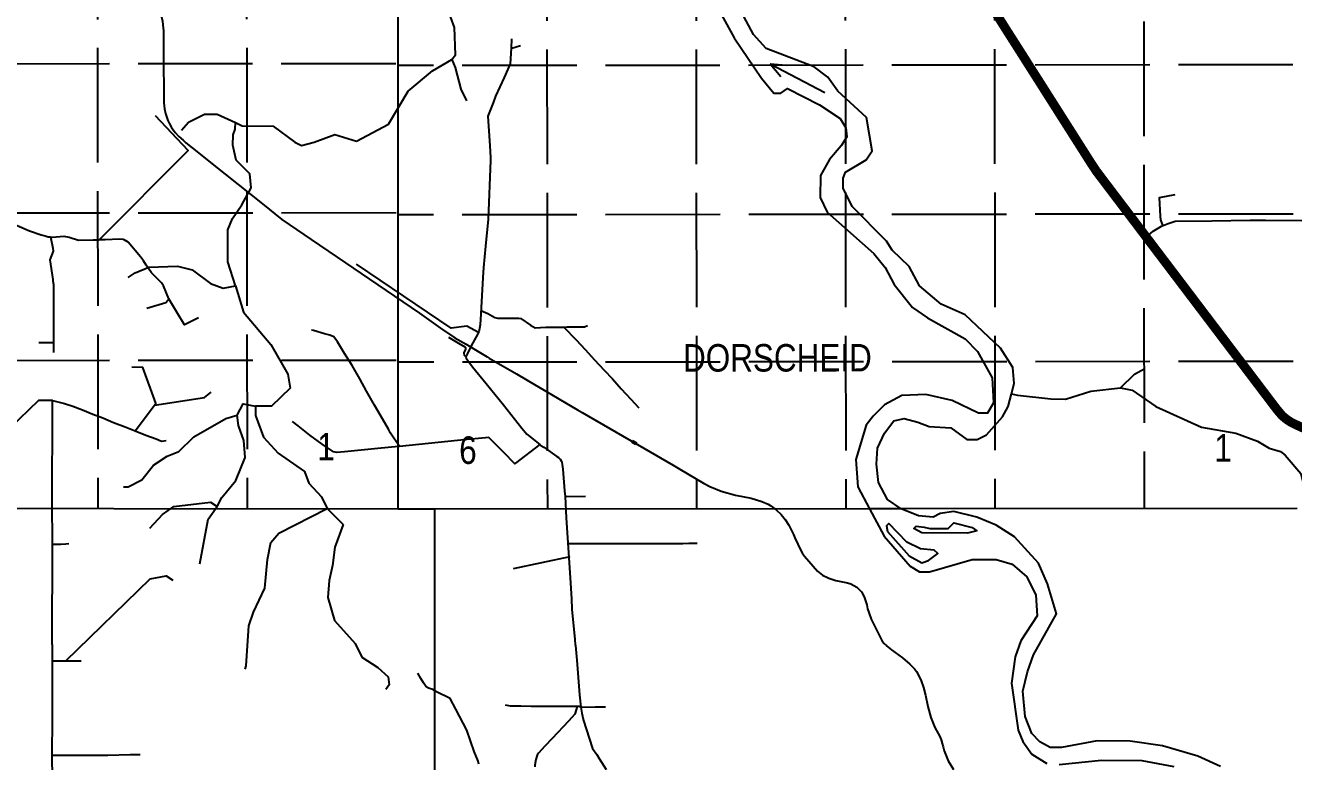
# Model space of a CAD drawing. Extents: x 408473 to 428843, y 6046006 to 6059852.
# Drawn here: x 422625 to 422901.7, y 6050958 to 6051118.6 of the extents above; entities that cross this region are included whole.
import ezdxf
from ezdxf.enums import TextEntityAlignment as Align

# ---------------------------------------------------------------- set-up
doc = ezdxf.new("R2010")
doc.units = 0
doc.header["$LTSCALE"] = 5
doc.linetypes.add('foc-UNSURVEYED', pattern=[12.5, 10, -2.5])
for name, color, linetype in [('13', 7, 'Continuous'), ('20', 160, 'Continuous'), ('24', 161, 'Continuous'), ('35', 37, 'Continuous'), ('36', 37, 'Continuous'), ('39', 28, 'Continuous'), ('L-USEC', 7, 'foc-UNSURVEYED'), ('P-ELEVATION', 7, 'Continuous'), ('P-PROPOSED', 10, 'Continuous'), ('T-WATER', 160, 'Continuous')]:
    doc.layers.add(name, color=color, linetype=linetype)
doc.layers.add('2', color=7, linetype='Continuous', true_color=0x6e6e6e)
doc.styles.add('80', font='ARIALN.TTF', dxfattribs={"height": 10})
doc.styles.add('Legend', font='ARIALN.TTF')
doc.linetypes.add('TRACKS', pattern='A,3.81,[130,ltypeshp1.shx,S=6.35,R=0,X=0,Y=0],3.81', length=7.62)

# ---------------------------------------------------------------- blocks, each defined once
blk = doc.blocks.new('STA')
h = blk.add_hatch(color=111)
h.dxf.hatch_style = 1
h.paths.add_polyline_path([(-26, 8), (27, 8), (27, -8), (-26, -8)])
for p, q in [((-26, -8), (-26, 8)), ((-26, 8), (27, 8)), ((27, -8), (27, 8)), ((-26, -8), (27, -8))]:
    blk.add_line(p, q)
at = {"layer": 'P-ELEVATION', "color": 7, "flags": 128}
blk.add_lwpolyline([(0, 0, 10, 0, 0), (-10, -5, 0, 0, 0)], format="xyseb", dxfattribs=at)
at = {"layer": 'P-ELEVATION', "style": 'Legend'}
blk.add_attdef('STATION', text='', height=10, dxfattribs=at).set_placement((0, 0), align=Align.MIDDLE_CENTER)

msp = doc.modelspace()

# ---------------------------------------------------------------- linework, layer by layer
at = {"layer": '2', "linetype": 'Continuous', "flags": 128}
for points in [[(422706.359, 6051013.103), (422706.399, 6051206.984)], [(422706.359, 6051013.103), (422520.204, 6051013.339)], [(422714.349, 6051013.094), (422706.359, 6051013.103)], [(422809.195, 6051013.17), (422714.349, 6051013.094)], [(422714.35, 6050819.144), (422714.349, 6051013.094)], [(422816.116, 6051013.175), (422809.195, 6051013.17)], [(422902.481, 6051013.241), (422816.116, 6051013.175)]]:
    msp.add_lwpolyline(points, dxfattribs=at)
at = {"layer": '20', "linetype": 'Continuous', "flags": 128}
for points in [[(422775.679, 6051123.126), (422779.641, 6051115.872), (422785.593, 6051107.112), (422788.324, 6051103.856), (422789.822, 6051103.849), (422791.324, 6051104.84), (422798.298, 6051101.314), (422802.778, 6051098.298), (422804.018, 6051096.297), (422804.258, 6051094.3), (422803.001, 6051092.31), (422800.491, 6051089.328), (422798.478, 6051085.845), (422798.457, 6051081.105), (422799.94, 6051077.854), (422810.135, 6051068.824), (422812.618, 6051065.819), (422814.598, 6051062.067), (422818.57, 6051057.059), (422821.805, 6051054.798), (422830.023, 6051050.267), (422832.757, 6051047.51), (422835.977, 6051041.756), (422836.202, 6051036.267), (422834.943, 6051034.028), (422832.946, 6051034.038), (422827.217, 6051036.81), (422821.481, 6051038.086), (422816.237, 6051037.862), (422812.484, 6051035.885), (422809.976, 6051033.402), (422808.47, 6051031.414), (422806.19, 6051023.942), (422806.662, 6051017.953), (422809.195, 6051013.17), (422812.356, 6051007.2), (422818.069, 6051000.687), (422820.061, 6050999.43), (422822.307, 6050999.419), (422831.556, 6051002.117), (422836.798, 6051002.091), (422840.289, 6051001.076), (422843.522, 6050998.317), (422845.501, 6050994.316), (422845.731, 6050989.825), (422842.212, 6050984.356), (422840.948, 6050980.87), (422840.175, 6050975.137), (422841.628, 6050964.904), (422842.616, 6050962.405), (422844.601, 6050959.651), (422847.838, 6050957.64)], [(422885.783, 6050956.946), (422880.8, 6050959.217), (422873.07, 6050961.501), (422866.084, 6050962.535), (422858.844, 6050962.572), (422851.098, 6050961.115), (422848.602, 6050961.128), (422846.36, 6050962.386), (422844.62, 6050964.141), (422843.139, 6050967.889), (422842.663, 6050973.379), (422843.68, 6050977.614), (422844.945, 6050981.349), (422849.977, 6050990.303), (422848.009, 6050996.798), (422846.031, 6051001.297), (422840.815, 6051007.06), (422836.832, 6051009.574), (422832.596, 6051011.341), (422827.608, 6051012.613), (422824.611, 6051012.129), (422823.109, 6051011.388), (422819.865, 6051011.653), (422816.127, 6051013.168), (422816.116, 6051013.175), (422813.141, 6051015.178), (422811.16, 6051018.929), (422810.679, 6051022.922), (422810.944, 6051026.413), (422812.456, 6051029.649), (422814.465, 6051032.383), (422816.714, 6051032.871), (422819.707, 6051032.108), (422822.199, 6051031.098), (422826.941, 6051030.825), (422830.424, 6051028.314), (422832.671, 6051028.302), (422834.673, 6051029.29), (422838.185, 6051033.264), (422839.444, 6051035.503), (422840.137, 6051038.223), (422840.714, 6051040.486), (422840.48, 6051043.979), (422837.753, 6051048.233), (422830.047, 6051055.506), (422824.814, 6051057.777), (422820.089, 6051061.791), (422817.861, 6051066.043), (422814.133, 6051069.554), (422812.893, 6051071.555), (422805.438, 6051079.076), (422803.459, 6051083.077), (422803.469, 6051085.322), (422803.974, 6051086.567), (422808.48, 6051089.29), (422809.737, 6051091.279), (422808.521, 6051098.52), (422802.306, 6051104.288), (422800.073, 6051107.293), (422797.087, 6051109.553), (422786.621, 6051113.594), (422783.888, 6051116.601), (422781.165, 6051121.603)], [(422813.11, 6051008.194), (422817.829, 6051002.933), (422820.569, 6051001.423), (422822.069, 6051001.915), (422824.073, 6051003.401), (422823.327, 6051004.153), (422820.332, 6051004.417), (422817.343, 6051005.929), (422813.367, 6051009.939), (422812.865, 6051009.442), (422813.11, 6051008.194)], [(422821.102, 6051009.153), (422822.349, 6051008.897), (422826.344, 6051008.878), (422827.597, 6051010.119), (422831.587, 6051009.101), (422832.582, 6051008.348), (422830.583, 6051007.859), (422820.598, 6051007.908), (422818.855, 6051008.914), (422819.356, 6051009.411), (422821.102, 6051009.153)], [(422850.583, 6050957.377), (422859.825, 6050958.327), (422868.563, 6050958.282), (422875.547, 6050956.999)]]:
    msp.add_lwpolyline(points, dxfattribs=at)
at = {"layer": '24', "linetype": 'Continuous', "flags": 128}
for points in [[(422790.97, 6051109.838), (422787.548, 6051110.143)], [(422799.42, 6051103.877), (422787.548, 6051110.143)], [(422789.808, 6051107.42), (422787.548, 6051110.143)], [(422840.137, 6051038.223), (422840.785, 6051038.082)], [(422690.87, 6051013.275), (422694.346, 6051009.764)]]:
    msp.add_lwpolyline(points, dxfattribs=at)
at = {"layer": '35', "linetype": 'Continuous', "flags": 128}
for points in [[(422833.568, 6051126.251), (422839.66, 6051116.668), (422846.865, 6051105.333), (422848.502, 6051102.756), (422848.602, 6051102.599)], [(422848.602, 6051102.599), (422848.702, 6051102.441), (422857.502, 6051088.584), (422858.615, 6051086.891), (422860.341, 6051084.606), (422861.535, 6051083.032), (422869.324, 6051072.754)], [(422641.139, 6051071.829), (422660.56, 6051091.299), (422653.408, 6051098.891)], [(422869.567, 6051072.433), (422871.085, 6051073.738), (422872.864, 6051074.845), (422874.355, 6051075.426), (422875.857, 6051075.884), (422883.859, 6051075.969), (422892.25, 6051076.112), (422895.604, 6051076.102), (422903.502, 6051076.08), (422905.999, 6051076.073), (422908.404, 6051076.066), (422922.654, 6051076.074), (422934.271, 6051076.118), (422936.708, 6051076.127), (422946.135, 6051076.052)], [(422869.324, 6051072.754), (422870.389, 6051071.349), (422881.535, 6051056.642), (422897.86, 6051035.102), (422898.043, 6051034.861), (422899.19, 6051033.502), (422900.151, 6051032.699), (422901.207, 6051032.01), (422902.634, 6051031.324)], [(422633.877, 6050979.999), (422652.227, 6050997.915), (422655.735, 6050998.572), (422657.23, 6050997.645)]]:
    msp.add_lwpolyline(points, dxfattribs=at)
at = {"layer": '36', "linetype": 'Continuous', "flags": 128}
for points in [[(422731.074, 6051115.706), (422730.989, 6051113.614)], [(422730.989, 6051113.614), (422730.83, 6051110.202), (422729.475, 6051107.233), (422727.618, 6051103.161), (422727.06, 6051101.705), (422725.938, 6051098.773)], [(422730.989, 6051113.614), (422731.191, 6051113.671), (422733.039, 6051114.19)], [(422725.938, 6051098.773), (422726.354, 6051092.33), (422726.487, 6051089.803)], [(422726.487, 6051089.803), (422726.523, 6051089.12), (422725.971, 6051076.364), (422725.436, 6051070.456)], [(422614.3, 6051080.616), (422618.965, 6051077.101), (422619.993, 6051076.417), (422621.058, 6051075.9), (422625.926, 6051073.825), (422628.476, 6051072.914), (422629.331, 6051072.69), (422630.002, 6051072.514), (422630.498, 6051072.482)], [(422873.279, 6051074.834), (422872.733, 6051076.23), (422872.634, 6051076.979), (422872.455, 6051081.039), (422875.857, 6051081.696)], [(422630.498, 6051072.482), (422631.057, 6051070.039), (422631.105, 6051069.358), (422630.353, 6051067.44), (422630.997, 6051063.173), (422631.037, 6051062.876), (422631.147, 6051062.06), (422631.16, 6051053.452), (422631.165, 6051049.45)], [(422630.498, 6051072.482), (422630.974, 6051072.451), (422633.406, 6051072.633), (422634.613, 6051072.45), (422636.63, 6051071.773), (422639.813, 6051071.813), (422640.021, 6051071.815), (422640.323, 6051071.819), (422641.139, 6051071.829)], [(422642.431, 6051071.854), (422641.139, 6051071.829)], [(422646.389, 6051071.888), (422645.592, 6051071.981), (422642.431, 6051071.854)], [(422654.766, 6051062.432), (422652.563, 6051064.631), (422651.381, 6051066.285), (422650.784, 6051067.26), (422650.125, 6051068.15), (422647.442, 6051071.319), (422646.608, 6051071.862), (422646.389, 6051071.888)], [(422725.436, 6051070.456), (422725.015, 6051065.804)], [(422723.887, 6051051.622), (422721.309, 6051053.004), (422717.926, 6051052.583), (422697.281, 6051066.5)], [(422725.015, 6051065.804), (422724.815, 6051063.595), (422724.391, 6051055.68)], [(422656.316, 6051058.962), (422655.179, 6051061.841), (422654.766, 6051062.432)], [(422651.521, 6051056.938), (422655.695, 6051058.137), (422656.175, 6051058.775), (422656.316, 6051058.962)], [(422662.825, 6051054.82), (422659.751, 6051053.271), (422658.061, 6051056.078), (422657.214, 6051057.514), (422656.316, 6051058.962)], [(422724.391, 6051055.68), (422724.262, 6051053.276), (422724.098, 6051052.473), (422723.976, 6051051.806), (422723.764, 6051051.368), (422722.317, 6051048.688), (422721.381, 6051046.936), (422721.132, 6051046.355)], [(422724.429, 6051056.4), (422725.921, 6051055.774), (422727.481, 6051054.892), (422728.017, 6051054.746), (422730.469, 6051054.76), (422732.689, 6051054.757), (422733.119, 6051054.662), (422735.197, 6051053.254), (422736.249, 6051052.666), (422738.594, 6051052.783), (422741.025, 6051052.796), (422742.528, 6051052.823)], [(422706.657, 6051026.802), (422704.727, 6051029.706), (422704.238, 6051030.57), (422702.931, 6051032.819), (422701.202, 6051035.796), (422699.472, 6051038.826), (422697.991, 6051041.556), (422696.296, 6051044.407), (422694.691, 6051047.018), (422693.098, 6051049.587), (422692.298, 6051050.655), (422691.445, 6051051.068), (422690.3, 6051051.327), (422687.904, 6051052.084), (422687.475, 6051052.169)], [(422742.528, 6051052.823), (422743.255, 6051052.836), (422745.443, 6051052.834), (422746.988, 6051052.869), (422747.667, 6051053.127)], [(422742.528, 6051052.823), (422745.223, 6051050.012), (422747.175, 6051047.916), (422749.214, 6051045.663), (422751.317, 6051043.412), (422753.107, 6051041.491), (422755.039, 6051039.309), (422757.089, 6051037.088), (422758.846, 6051035.219)], [(422627.95, 6051049.426), (422631.165, 6051049.45)], [(422631.165, 6051049.45), (422631.168, 6051047.28)], [(422721.132, 6051046.355), (422720.845, 6051046.639), (422720.78, 6051047.176), (422721.12, 6051048.006), (422721.092, 6051048.269), (422720.956, 6051048.449), (422719.584, 6051049.205), (422717.385, 6051050.569)], [(422721.132, 6051046.355), (422721.198, 6051046), (422721.543, 6051045.501), (422722.561, 6051044.137), (422725.552, 6051040.523), (422729.353, 6051035.861), (422733.338, 6051030.763), (422734.408, 6051029.487), (422737.234, 6051027.23)], [(422653.208, 6051035.789), (422653.509, 6051036.192), (422650.673, 6051043.992), (422648.234, 6051044.048)], [(422653.208, 6051035.789), (422664.107, 6051037.446), (422665.561, 6051038.601)], [(422630.956, 6051036.779), (422627.904, 6051036.771), (422619.43, 6051028.687), (422616.974, 6051026.123), (422616.613, 6051025.627), (422616.463, 6051024.993), (422616.393, 6051022.121), (422615.759, 6051021.939), (422615.158, 6051021.902)], [(422630.921, 6051005.478), (422630.925, 6051008.289), (422630.916, 6051011.968), (422630.918, 6051012.803), (422630.956, 6051036.779)], [(422630.956, 6051036.779), (422633.579, 6051036.162), (422635.398, 6051035.597), (422637.489, 6051034.763), (422639.725, 6051033.828), (422641.968, 6051032.987), (422644.29, 6051032.016), (422646.782, 6051031.068), (422649.016, 6051030.18), (422651.299, 6051029.265), (422653.58, 6051028.435), (422654.771, 6051027.96), (422655.735, 6051028.105)], [(422649.016, 6051030.18), (422653.208, 6051035.789)], [(422706.657, 6051026.802), (422706.433, 6051026.778), (422701.899, 6051026.298), (422694.652, 6051025.605), (422692.969, 6051025.429), (422692.227, 6051025.581), (422689.752, 6051027.265), (422687.106, 6051029.272), (422684.524, 6051031.27), (422683.295, 6051032.202)], [(422737.234, 6051027.23), (422731.993, 6051023.129), (422731.835, 6051023.005), (422729.416, 6051025.481), (422726.361, 6051028.534), (422726.136, 6051028.697), (422723.877, 6051028.519), (422721.419, 6051028.294), (422706.657, 6051026.802)], [(422737.234, 6051027.23), (422737.52, 6051026.983), (422738.107, 6051026.638), (422741.007, 6051024.603), (422741.342, 6051024.351), (422741.702, 6051023.996), (422741.903, 6051023.673), (422742.032, 6051023.36), (422742.282, 6051021.83), (422742.682, 6051017.07), (422742.781, 6051015.855)], [(422742.781, 6051015.855), (422747.254, 6051015.957)], [(422742.781, 6051015.855), (422743.036, 6051011.188)], [(422743.036, 6051011.188), (422743.88, 6050998.098), (422744.175, 6050993.53), (422744.279, 6050991.301), (422744.894, 6050984.649), (422744.998, 6050983.516)], [(422630.89, 6050983.576), (422630.921, 6051005.478)], [(422630.921, 6051005.478), (422632.807, 6051005.495), (422633.859, 6051005.559), (422634.518, 6051005.62)], [(422743.397, 6051005.591), (422745.185, 6051005.595), (422749.445, 6051005.623), (422750.941, 6051005.617), (422751.792, 6051005.614), (422755.597, 6051005.632), (422759.413, 6051005.635), (422760.671, 6051005.616), (422761.934, 6051005.624), (422763.239, 6051005.622), (422764.544, 6051005.626), (422767.155, 6051005.638), (422768.46, 6051005.636), (422769.786, 6051005.65), (422771.568, 6051005.675)], [(422743.779, 6051002.694), (422731.417, 6051000.111)], [(422630.89, 6050983.576), (422630.917, 6050980.025), (422631.078, 6050979.994), (422633.158, 6050979.996), (422635.255, 6050980.004), (422637.019, 6050980.05), (422637.219, 6050980.049)], [(422744.998, 6050983.516), (422745.013, 6050983.357), (422745.307, 6050980.174), (422745.924, 6050972.606), (422746.247, 6050969.936)], [(422630.917, 6050980.025), (422630.896, 6050967.347), (422630.841, 6050959.52), (422630.842, 6050959.477)], [(422723.978, 6050957.49), (422723.848, 6050958.137), (422722.977, 6050960.26), (422721.312, 6050964.899), (422718.978, 6050969.504), (422717.691, 6050971.837), (422714.76, 6050973.29), (422713.955, 6050973.798), (422712.993, 6050974.025), (422712.507, 6050974.358), (422711.914, 6050975.224), (422711.337, 6050976.187), (422710.622, 6050977.356)], [(422746.247, 6050969.936), (422745.784, 6050970.037), (422744.072, 6050970.036), (422742.331, 6050970.049), (422741.728, 6050970.064), (422739.614, 6050970.078), (422737.491, 6050970.073), (422735.348, 6050970.086), (422733.138, 6050970.117), (422730.87, 6050970.156), (422729.814, 6050970.328)], [(422745.446, 6050970.037), (422744.873, 6050968.423), (422743.549, 6050966.869), (422739.934, 6050963.119), (422738.375, 6050961.391), (422736.968, 6050959.86), (422736.667, 6050959.413), (422736.388, 6050958.534), (422736.184, 6050957.254), (422736.202, 6050956.904)], [(422746.247, 6050969.936), (422746.447, 6050969.951), (422749.375, 6050969.981), (422751.616, 6050969.978)], [(422746.247, 6050969.936), (422746.404, 6050968.643), (422746.715, 6050967.293), (422746.74, 6050967.214), (422748.774, 6050960.887), (422749.681, 6050959.579), (422750.212, 6050958.741), (422751.745, 6050956.322)], [(422630.842, 6050959.477), (422643.011, 6050959.438), (422647.932, 6050959.571), (422650.053, 6050959.561)], [(422630.842, 6050959.477), (422630.907, 6050954.29), (422630.87, 6050946.108), (422631.179, 6050946.023), (422632.321, 6050946.056)]]:
    msp.add_lwpolyline(points, dxfattribs=at)
at = {"layer": '39', "linetype": 'TRACKS', "flags": 128}
msp.add_lwpolyline([(422644.825, 6051152.724), (422646.947, 6051149.619), (422647.612, 6051148.541), (422648.238, 6051147.379), (422648.951, 6051145.827), (422649.508, 6051144.088), (422652.817, 6051129.016), (422653.129, 6051127.651), (422653.685, 6051125.124), (422654.242, 6051122.664), (422654.945, 6051119.534), (422655.062, 6051118.763), (422655.159, 6051117.406), (422655.188, 6051117.067), (422655.166, 6051112.937), (422655.246, 6051101.701), (422655.402, 6051100.403), (422655.636, 6051099.403), (422656.135, 6051097.893), (422656.418, 6051097.257), (422656.947, 6051096.366), (422657.691, 6051095.28), (422658.523, 6051094.372), (422659.443, 6051093.591), (422660.06, 6051092.997), (422661.412, 6051091.919), (422668.61, 6051086.166), (422676.74, 6051079.657), (422680.953, 6051076.298), (422687.361, 6051071.928), (422694.857, 6051066.829), (422698.316, 6051064.471), (422711.027, 6051055.828), (422715.624, 6051052.588), (422718.722, 6051050.494), (422721.183, 6051049.061), (422722.173, 6051048.476), (422725.79, 6051046.297), (422726.222, 6051046.042), (422732.143, 6051042.6), (422734.496, 6051041.235), (422745.469, 6051034.793), (422746.508, 6051034.183), (422759.944, 6051026.429), (422766.349, 6051022.684), (422767.84, 6051021.803), (422772.97, 6051018.805), (422774.52, 6051017.966), (422774.716, 6051017.864), (422776.845, 6051016.992), (422779.964, 6051016.146), (422783.338, 6051015.479), (422785.692, 6051014.802), (422787.065, 6051014.193), (422787.683, 6051013.812), (422788.841, 6051012.931), (422789.891, 6051011.965), (422790.804, 6051010.855), (422791.609, 6051009.609), (422792.611, 6051007.566), (422792.916, 6051006.837), (422794.213, 6051004.082), (422794.586, 6051003.446), (422795.038, 6051002.879), (422797.846, 6050999.6), (422798.965, 6050998.702), (422800.142, 6050998.092), (422800.29, 6050998.016), (422801.849, 6050997.551), (422804.361, 6050997.053), (422805.116, 6050996.825), (422806.402, 6050996.08), (422806.962, 6050995.606), (422807.413, 6050995.038), (422807.787, 6050994.419), (422808.111, 6050993.733), (422808.613, 6050992.224), (422808.761, 6050991.359), (422809.007, 6050990.588), (422809.577, 6050989.13), (422810.895, 6050986.35), (422811.917, 6050984.333), (422812.388, 6050983.79), (422812.634, 6050983.562)], dxfattribs=at)
at = {"layer": '39', "linetype": 'Continuous', "flags": 128}
msp.add_lwpolyline([(422812.634, 6050983.562), (422812.801, 6050983.409), (422812.909, 6050983.308), (422814.018, 6050982.41), (422816.404, 6050980.7), (422818.005, 6050979.319), (422818.997, 6050978.286), (422819.439, 6050977.701), (422819.803, 6050977.049), (422820.452, 6050975.693), (422820.973, 6050974.175), (422821.377, 6050972.556), (422821.939, 6050970.089), (422822.59, 6050967.665), (422823.466, 6050965.478), (422824.518, 6050963.504), (422824.823, 6050962.775), (422825.02, 6050961.969), (422825.286, 6050961.232), (422825.473, 6050960.418), (422826.349, 6050958.24), (422827.529, 6050956.308)], dxfattribs=at)
at = {"layer": 'L-USEC', "color": 252, "ltscale": 0.5, "true_color": 0x8c8c8c, "flags": 128}
for points in [[(422868.761, 6051400.705), (422869.1, 6051013.129)], [(422640.685, 6051207.426), (422640.855, 6051013.347)], [(422673.233, 6051207.454), (422673.402, 6051013.375)], [(422738.741, 6051207.095), (422738.91, 6051013.016)], [(422771.288, 6051207.123), (422771.457, 6051013.044)], [(422803.836, 6051207.151), (422804.005, 6051013.073)], [(422836.383, 6051207.18), (422836.552, 6051013.101)], [(422705.865, 6051110.242), (422510.581, 6051110.072)], [(422901.562, 6051109.996), (422706.278, 6051109.826)], [(422705.893, 6051077.695), (422510.609, 6051077.524)], [(422901.591, 6051077.449), (422706.307, 6051077.279)], [(422705.922, 6051045.549), (422510.637, 6051045.379)], [(422901.619, 6051045.303), (422706.335, 6051045.133)]]:
    msp.add_lwpolyline(points, dxfattribs=at)
at = {"layer": 'P-PROPOSED', "color": 90, "const_width": 1.997, "flags": 128}
msp.add_lwpolyline([(422833.568, 6051126.251), (422839.66, 6051116.668), (422846.865, 6051105.333), (422848.502, 6051102.756), (422848.602, 6051102.599), (422848.702, 6051102.441), (422857.502, 6051088.584), (422858.615, 6051086.891), (422860.341, 6051084.606), (422861.535, 6051083.032), (422869.324, 6051072.754), (422870.389, 6051071.349), (422881.535, 6051056.642), (422897.86, 6051035.102), (422898.043, 6051034.861), (422899.19, 6051033.502), (422900.151, 6051032.699), (422901.207, 6051032.01), (422902.634, 6051031.324), (422907.702, 6051028.995)], dxfattribs=at)
at = {"layer": 'T-WATER', "linetype": 'Continuous', "flags": 128}
for points in [[(422718.086, 6051111.179), (422718.84, 6051112.173), (422718.622, 6051118.162), (422715.424, 6051126.911), (422715.258, 6051142.63), (422714.78, 6051146.625), (422715.038, 6051148.37), (422717.044, 6051150.106), (422717.564, 6051154.095), (422718.321, 6051155.588), (422720.821, 6051156.574), (422722.824, 6051157.811), (422724.333, 6051160.048)], [(422697.279, 6051093.323), (422704.286, 6051097.029), (422708.567, 6051104.242), (422713.831, 6051108.706), (422718.086, 6051111.179)], [(422718.086, 6051111.179), (422718.826, 6051109.429), (422720.049, 6051104.682), (422721.283, 6051102.181)], [(422659.11, 6051095.764), (422660.617, 6051097.503), (422664.12, 6051099.231), (422666.865, 6051099.217), (422670.848, 6051097.45)], [(422670.91, 6051061.774), (422669.191, 6051067.022), (422669.228, 6051074.007), (422670.239, 6051076.497), (422672.251, 6051079.48), (422674.267, 6051083.212), (422674.033, 6051086.207), (422671.054, 6051089.216), (422670.323, 6051092.463), (422670.335, 6051094.709), (422670.84, 6051095.954), (422670.848, 6051097.45)], [(422670.848, 6051097.45), (422672.342, 6051096.694), (422679.079, 6051096.66), (422683.802, 6051093.143), (422685.296, 6051092.387), (422688.045, 6051093.121), (422692.546, 6051094.844), (422697.279, 6051093.323)], [(422647.462, 6051063.64), (422648.964, 6051064.631), (422651.965, 6051065.863), (422658.205, 6051066.08), (422661.446, 6051065.315), (422665.423, 6051062.301), (422668.162, 6051061.289), (422670.91, 6051061.774)], [(422670.91, 6051061.774), (422672.627, 6051056.028), (422678.579, 6051049.012), (422682.289, 6051042.506), (422682.772, 6051039.51), (422678.758, 6051035.539), (422675.265, 6051035.557)], [(422863.963, 6051039.553), (422866.974, 6051042.53), (422869.227, 6051043.765)], [(422840.785, 6051038.082), (422841.491, 6051037.928), (422848.725, 6051037.141), (422851.969, 6051037.123), (422857.47, 6051038.84), (422863.963, 6051039.553)], [(422863.963, 6051039.553), (422866.457, 6051039.04), (422871.68, 6051035.519), (422881.64, 6051030.974), (422889.122, 6051029.685), (422893.855, 6051027.913), (422896.343, 6051026.402), (422898.835, 6051025.64), (422899.829, 6051024.886), (422903.303, 6051020.876), (422904.279, 6051016.629), (422906.017, 6051014.873), (422909.754, 6051013.605), (422918.988, 6051013.304), (422921.482, 6051012.792), (422926.976, 6051013.26)], [(422671.261, 6051033.582), (422672.522, 6051036.07), (422675.265, 6051035.557)], [(422675.265, 6051035.557), (422675.254, 6051033.562), (422676.976, 6051028.813), (422680.202, 6051025.304), (422685.921, 6051021.283), (422686.906, 6051018.783), (422689.636, 6051015.776), (422690.87, 6051013.275)], [(422646.473, 6051017.992), (422647.472, 6051017.987), (422650.474, 6051019.468), (422652.987, 6051022.699), (422655.992, 6051024.679), (422658.492, 6051025.664), (422661.754, 6051028.891), (422668.762, 6051032.846), (422671.261, 6051033.582)], [(422666.915, 6051013.647), (422667.923, 6051015.637), (422670.937, 6051019.364), (422672.96, 6051024.343), (422672.73, 6051028.086), (422671.499, 6051031.336), (422671.261, 6051033.582)], [(422652.166, 6051008.982), (422654.927, 6051011.962), (422657.432, 6051013.695), (422665.422, 6051014.652), (422666.915, 6051013.647)], [(422663.106, 6051001.193), (422664.904, 6051010.913), (422666.915, 6051013.647)], [(422672.969, 6050978.192), (422673.222, 6050978.939), (422673.767, 6050987.668), (422674.78, 6050990.656), (422677.303, 6050995.882), (422677.835, 6051002.116), (422678.603, 6051005.854), (422680.36, 6051007.84), (422690.87, 6051013.275)], [(422694.346, 6051009.764), (422692.573, 6051004.784), (422692.053, 6051000.795), (422691.287, 6050997.556), (422691.018, 6050993.816), (422692.49, 6050988.819), (422696.956, 6050983.807), (422698.438, 6050980.806), (422701.92, 6050978.543), (422704.155, 6050976.536), (422704.396, 6050974.788), (422703.642, 6050973.794)]]:
    msp.add_lwpolyline(points, dxfattribs=at)

# ---------------------------------------------------------------- block references
at = {"layer": '13', "linetype": 'Continuous', "xscale": 0.01997432858985709, "yscale": 0.01997432858985709, "zscale": 0.01997432858985709, "rotation": 149.0454864734576}
msp.add_blockref('STA', (422757.88, 6051027.589), dxfattribs=at)

# ---------------------------------------------------------------- texts
at = {"layer": '13', "linetype": 'Continuous', "style": '80'}
msp.add_text('DORSCHEID', height=5.9923, rotation=0.04792, dxfattribs=at).set_placement((422789.093, 6051046.11), align=Align.MIDDLE)
at = {"layer": 'L-USEC', "color": 252, "true_color": 0x8c8c8c, "style": '80'}
for s, p in [('1', (422690.612, 6051026.726)), ('1', (422886.309, 6051026.481)), ('6', (422721.581, 6051025.966))]:
    msp.add_text(s, height=5.992, rotation=0.04999, dxfattribs=at).set_placement(p, align=Align.MIDDLE)

doc.saveas('drawing.dxf')
